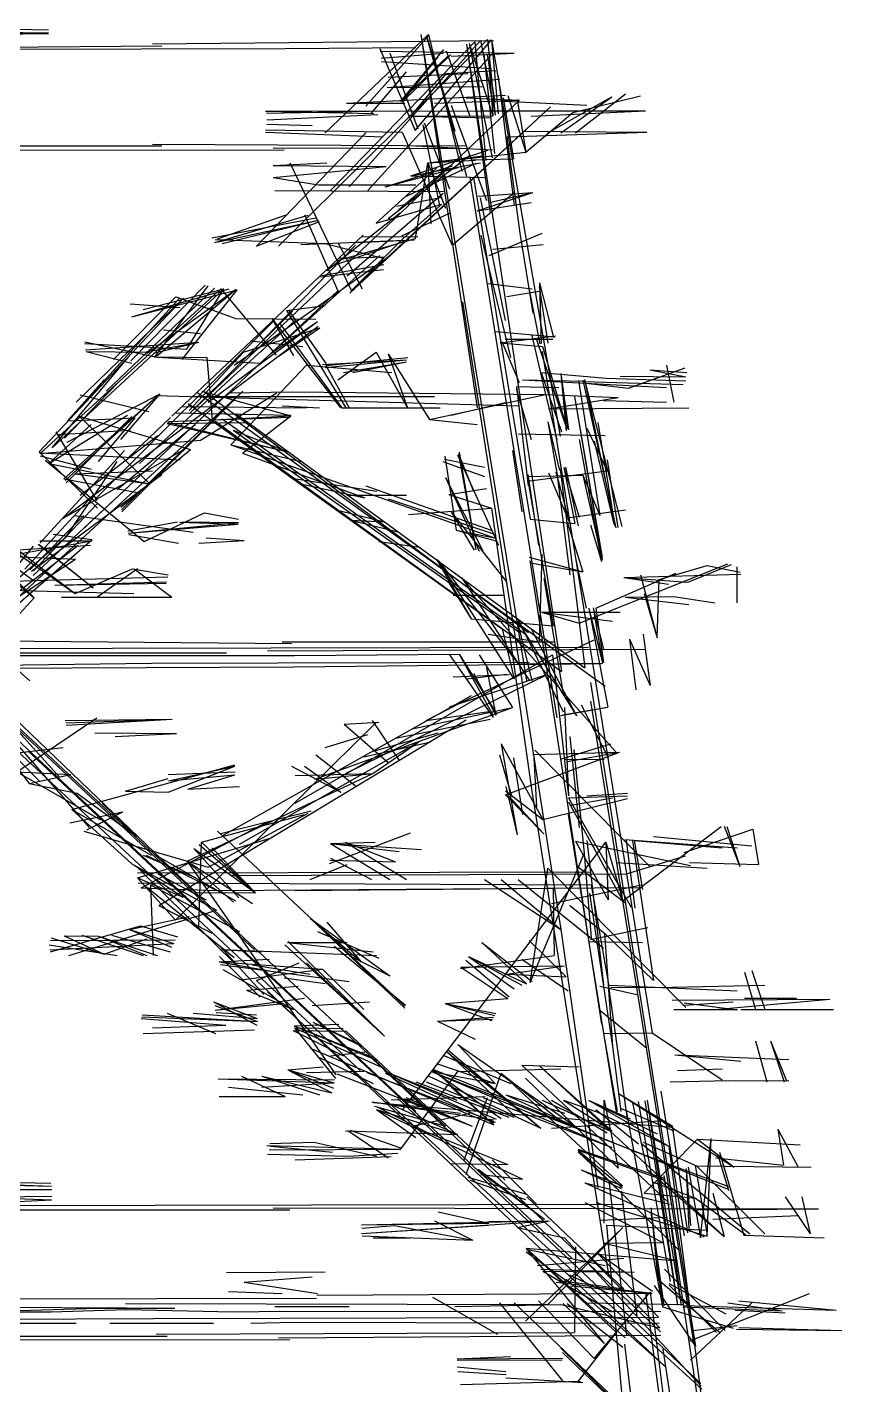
# Model space of a CAD drawing. Header units: millimetres. Extents: x 0 to 1475, y 4 to 1205.
# Drawn here: x 520 to 960, y 464 to 1195 of the extents above; entities that cross this region are included whole.
import ezdxf

# ---------------------------------------------------------------- set-up
doc = ezdxf.new("R2010")
doc.units = ezdxf.units.MM
for name, color, linetype in [('P_104', 7, 'Continuous'), ('P_20160', 7, 'Continuous'), ('P_620', 7, 'Continuous'), ('P_702', 7, 'Continuous'), ('P_707', 7, 'Continuous'), ('P_711', 7, 'Continuous'), ('P_715', 7, 'Continuous'), ('P_731', 7, 'Continuous'), ('P_735', 7, 'Continuous'), ('P_737', 7, 'Continuous'), ('P_740', 7, 'Continuous'), ('P_7446', 7, 'Continuous'), ('P_9876', 7, 'Continuous'), ('UNASSIGNED', 1, 'Continuous')]:
    doc.layers.add(name, color=color, linetype=linetype)

msp = doc.modelspace()

# ---------------------------------------------------------------- linework, layer by layer
at = {"layer": 'P_104'}
for p, q in [((791.33, 907.67), (830, 658)), ((625.5, 759.5), (760, 835)), ((600.5, 714), (708.75, 820.75)), ((813, 813), (818, 764)), ((776, 809), (798.33, 768.33)), ((776, 809), (784.5, 760)), ((778.25, 781.5), (839.75, 804.5)), ((794, 805.5), (856, 743)), ((815, 806), (820.67, 750)), ((775, 803), (781.5, 781)), ((782.5, 801.5), (787.5, 771)), ((793.5, 801.5), (795, 775)), ((810.33, 800.67), (831.5, 800.5)), ((606.8, 745.8), (706.75, 793)), ((778.25, 783.75), (798.33, 768.33)), ((778.5, 786), (784.5, 760)), ((822, 781), (844, 782.5)), ((561, 777), (579.5, 759)), ((778.25, 781.5), (799, 760.5)), ((779.75, 781.25), (799, 760.5)), ((798.33, 768.33), (844, 779.5)), ((812.2, 780), (844, 781)), ((812.2, 780), (846, 721)), ((812.25, 777.75), (841.5, 724.5)), ((813.5, 776), (836, 780)), ((614.4, 756), (670, 771)), ((618, 742.5), (672, 771.67)), ((624.67, 760.67), (673.5, 773)), ((812, 771), (838, 609.67)), ((551, 762), (618, 742.5)), ((582, 731.5), (650, 767)), ((623, 762), (724, 667.75)), ((683.5, 744.5), (727, 761)), ((580, 736.8), (651, 758)), ((613, 710), (614.4, 756)), ((613.14, 754.86), (643.6, 728.8)), ((614.4, 756), (643.6, 728.8)), ((614.4, 756), (636, 736)), ((684, 755.25), (708, 756)), ((684, 755.25), (733, 752)), ((684, 755.25), (716, 736)), ((684, 755.25), (721, 751)), ((692, 756), (725, 736)), ((692, 756), (719, 745.5)), ((816, 756.5), (833.5, 725)), ((822, 757), (831, 679.25)), ((832.33, 756), (833.5, 725)), ((583, 749), (611, 737)), ((584.67, 749), (622.67, 730)), ((589, 749.5), (632.75, 724.5)), ((610.33, 752.67), (643.6, 728.8)), ((610.33, 752.67), (634.5, 726)), ((620, 753), (643.6, 728.8)), ((683.67, 746.33), (719, 745.5)), ((684, 747.5), (706, 736)), ((791.6, 680.4), (820.67, 750)), ((820.67, 750), (824.5, 704.5)), ((577, 744.33), (622.5, 719.5)), ((578.6, 743.4), (604.5, 726.5)), ((580, 742.33), (634, 689)), ((580, 739.5), (824, 740)), ((591, 739), (617, 725)), ((606.8, 745.8), (631.67, 723.67)), ((606.8, 745.8), (686.75, 630.75)), ((606.8, 745.8), (642, 723)), ((631, 738), (843.5, 739)), ((673, 736), (693, 744)), ((791.6, 680.4), (801, 742)), ((817, 743), (842.6, 723.6)), ((580, 736.8), (600.5, 714)), ((580, 736.8), (604.5, 726.5)), ((580.33, 734.17), (824.33, 733)), ((582, 731.5), (622.67, 730)), ((584.8, 732), (632, 694)), ((587, 733), (588.33, 695)), ((587, 733), (635, 708)), ((622.67, 730), (851.67, 731.67)), ((665, 730), (824.25, 731.5)), ((767, 736), (808, 709)), ((776, 736), (808, 709)), ((785, 736), (831, 699)), ((803, 723), (851.5, 733)), ((824.33, 733), (834, 678.5)), ((611.5, 729), (643.6, 728.8)), ((804, 731), (804.5, 695)), ((543, 695), (622.5, 719.5)), ((591.5, 722), (620, 707)), ((813, 722), (831.67, 707)), ((575.67, 709), (608, 716)), ((581.5, 711), (601.5, 705)), ((673.25, 715), (716, 684)), ((673.25, 715), (700.5, 691.5)), ((673.25, 715), (724, 667.75)), ((673.25, 715), (724, 666.67)), ((682, 713), (700.5, 691.5)), ((559, 705.33), (590.5, 695)), ((559, 705.33), (585, 695)), ((562, 695.67), (585, 704)), ((566, 706), (597.5, 697)), ((575.67, 709), (598.25, 699.5)), ((575.67, 709), (599.5, 701.5)), ((660.83, 702), (707, 697)), ((660.83, 702), (693, 702)), ((677, 708), (710, 693.5)), ((765.5, 702), (789.6, 679.8)), ((765.5, 702), (792.67, 681)), ((791, 703), (811, 683.5)), ((624.25, 698.25), (647, 697)), ((624.25, 698.25), (708.67, 695)), ((694, 695), (716, 684)), ((754, 688), (804.5, 695)), ((624, 691.6), (651, 693)), ((624, 691.6), (679.67, 687.67)), ((624, 691.6), (655, 686)), ((754.25, 688.75), (810, 689.5))]:
    msp.add_line(p, q, dxfattribs=at)
at = {"layer": 'P_20160'}
for p, q in [((591.5, 722), (757, 822)), ((635, 755), (731.5, 810)), ((544.67, 773.67), (632.33, 797.67)), ((676, 803), (698, 786)), ((515, 794), (560, 768)), ((521.67, 787.67), (544, 792.5)), ((573.5, 783.5), (596.5, 790.25)), ((596.5, 783), (632.5, 797)), ((596.67, 789), (632.33, 792.33)), ((607, 784.5), (632.33, 792.33)), ((663, 797), (689.5, 783)), ((665, 792), (706.75, 793)), ((670, 797), (689.5, 783)), ((675.5, 790), (706.75, 793)), ((521.67, 787.67), (547.5, 782.5)), ((547.5, 782.5), (579.5, 759)), ((573.5, 783.5), (596.5, 783)), ((607, 784.5), (635, 786)), ((543.5, 766.5), (572, 772.33)), ((544.67, 773.67), (587.33, 749)), ((544.67, 773.67), (577, 744.33)), ((552.67, 762.67), (572, 772.33))]:
    msp.add_line(p, q, dxfattribs=at)
at = {"layer": 'P_620'}
for p, q in [((656, 1077), (768.57, 1188.29)), ((694, 1109), (764.83, 1187.83)), ((732.67, 1191), (763, 990)), ((732.67, 1191), (789.5, 843)), ((735.43, 1190.57), (757.33, 1114.67)), ((736.75, 1191), (754.67, 1117.33)), ((757.25, 1185.75), (808.5, 848)), ((757.25, 1185.75), (770, 1095)), ((758.67, 1186.17), (771.5, 1147.17)), ((758.67, 1186.17), (771, 1124.67)), ((764.83, 1187.83), (772.67, 1147.67)), ((768.57, 1188.29), (772.67, 1147.67)), ((770.67, 1188.17), (807.75, 974.75)), ((770.67, 1188.17), (774.33, 1148.33)), ((704, 1107), (770.5, 1180)), ((766.5, 1180.5), (772.33, 1127)), ((768.33, 1180.33), (772.5, 1154.5)), ((769.5, 1173), (771.5, 1147.17)), ((774.33, 1168.67), (783, 1099)), ((608, 987), (785.75, 1155.75)), ((740, 1154), (785.75, 1155.75)), ((757, 1157), (785.75, 1155.75)), ((764.5, 1157), (767.75, 1123.25)), ((777, 1157), (782.5, 1124)), ((779.5, 1158.25), (789.25, 1127.75)), ((784.6, 1156), (789.25, 1127.75)), ((801, 1138), (835.5, 1157.5)), ((808, 1138), (835.5, 1157.5)), ((814.5, 1149), (851, 1158)), ((816, 1138), (843, 1159)), ((649, 1149.67), (853.67, 1150)), ((694.33, 1051.67), (802.5, 1152)), ((695, 1052.75), (802.5, 1152)), ((749, 1153), (768, 1101.67)), ((765, 1150), (853.67, 1150)), ((774.33, 1155.33), (822, 1153)), ((789.25, 1127.75), (814.5, 1149)), ((792, 1147), (853.67, 1150)), ((727.33, 1147), (771.5, 1147.17)), ((727.33, 1147), (770.5, 1146.25)), ((733.67, 1142.33), (742.67, 1099)), ((734.5, 1143.5), (748, 1108)), ((722.5, 1138.5), (749.5, 1077.5)), ((779, 1136), (854.5, 1138.5)), ((779, 1136), (786, 1084)), ((788, 1139), (854.5, 1138.5)), ((727.33, 1115), (768.67, 1128.67)), ((730, 1131), (771.33, 1129)), ((736.33, 1122), (789.25, 1127.75)), ((708.5, 1089.5), (741, 1119)), ((713.5, 1109), (749.67, 1120.33)), ((713.5, 1109), (752.67, 1119.33)), ((715, 1092), (759, 1126)), ((720.67, 1096.67), (748.5, 1120.5)), ((725, 1104), (762.5, 1121.75)), ((727.33, 1115), (764.75, 1122)), ((729.8, 1081.2), (736.33, 1122)), ((736.33, 1122), (766, 1125.75)), ((736.33, 1122), (762.17, 1123.33)), ((736.33, 1122), (746, 1097.5)), ((736.33, 1122), (738, 1089)), ((760.5, 1123.5), (782.5, 1124)), ((727.33, 1115), (767, 1114)), ((759, 1114.33), (806, 823)), ((761, 1114), (791.5, 930)), ((654, 1107), (745.75, 1106.5)), ((677.5, 1110), (730, 1110)), ((693, 1061), (744.67, 1105.67)), ((749.5, 1077.5), (783, 1106)), ((763, 1096), (793, 1106)), ((763.5, 1104), (793, 1106)), ((769.5, 1100.5), (793, 1106)), ((708.5, 1089.5), (744, 1099.6)), ((719.5, 1098.5), (744.2, 1103.4)), ((723.2, 1081.2), (744, 1099.6)), ((763, 1096), (792, 1100.5)), ((764.67, 1103), (770.6, 1074.4)), ((682, 1064), (721.5, 1095)), ((722.33, 1082.67), (748.5, 1095)), ((700.67, 1082), (731, 1082.33)), ((765, 1083), (781, 1017)), ((769.5, 1072), (798, 1084)), ((786, 1084), (793, 1041)), ((668, 1078), (723.75, 1080.25)), ((681, 1078.5), (712.4, 1070.6)), ((684.33, 1066.33), (726.29, 1080.57)), ((687.67, 1069.33), (729.8, 1081.2)), ((688, 1079), (701, 1054)), ((695, 1052.75), (723.2, 1081.2)), ((698.67, 1079), (729, 1080.5)), ((770.33, 1075.67), (778, 1037)), ((771.5, 1075.5), (798.5, 1078)), ((689, 1070.5), (713, 1071.33)), ((678.5, 1060.5), (712.5, 1064.5)), ((679.33, 1061.33), (712.75, 1067.25)), ((769, 1057), (792.67, 1054)), ((779, 1050), (797.5, 1053)), ((791, 1053.5), (796.8, 1024.4)), ((796.33, 1055.33), (801.14, 1024.86)), ((796.5, 1057.25), (804.17, 1027.83)), ((796.5, 1057.25), (797.5, 1024.67)), ((773, 1031), (804.8, 1028.2)), ((775.33, 1025), (805.25, 1028.75)), ((775.33, 1025), (798.17, 1023)), ((776.25, 1025.75), (785.6, 1003.6)), ((778, 1027), (803.8, 1027)), ((792.5, 1029), (799.8, 997.2)), ((794.75, 1027.25), (811.25, 978.5)), ((681.4, 1012.8), (725.67, 1017)), ((688, 1005), (708.5, 1020)), ((708.5, 1020), (725.5, 990)), ((715, 1019), (737.33, 983.67)), ((715, 1019), (725.5, 990)), ((798.17, 1023), (810.67, 981.33)), ((671, 1013), (717, 1009)), ((679.67, 1013.33), (725, 1015.8)), ((681, 1011.67), (725, 1015.8)), ((691, 1009), (725, 1014.75)), ((696, 1009), (725, 1014.75)), ((844.5, 1000.5), (875, 1011.5)), ((856, 1010.5), (875.5, 1006.75)), ((856, 1010.5), (876, 1009)), ((865, 1013), (869, 993)), ((787.33, 1005), (865, 1001)), ((787.33, 1005), (821, 1004.33)), ((797.5, 1009), (808.5, 977)), ((797.5, 1009), (832.5, 1006)), ((808, 1008.4), (812.17, 978.17)), ((808, 1008.4), (810.88, 977.5)), ((808, 1008.4), (811.71, 978.86)), ((817.67, 1004.67), (829, 932)), ((820, 1004.83), (837.75, 925.25)), ((820.29, 1004.14), (874, 1002.5)), ((820.8, 1005.2), (837.2, 926.2)), ((821, 1004.33), (841, 926)), ((821.5, 1003.25), (844.5, 1000.5)), ((832.5, 1006), (875.5, 1004.5)), ((840, 1007), (875.5, 1006.75)), ((612, 998.33), (832, 840)), ((615.5, 999), (790.67, 869)), ((663.5, 998.5), (799.8, 997.2)), ((737.33, 983.67), (799.8, 997.2)), ((784, 1000.33), (792, 973)), ((784.25, 1001.5), (807, 1001)), ((784.25, 1001.5), (790.5, 948)), ((799.8, 997.2), (839, 995.5)), ((799.8, 997.2), (806, 973)), ((801.5, 989.5), (839, 995.5)), ((815.5, 996), (830.33, 909.33)), ((815.5, 996), (830.4, 908)), ((690, 990), (743, 990)), ((749, 986), (779, 993)), ((801.5, 989.5), (877, 990)), ((831, 994), (865, 993)), ((621.67, 983), (808.5, 848)), ((625.5, 984), (789, 868)), ((633, 987), (821, 850)), ((737.33, 983.67), (763, 981)), ((801, 982.5), (806, 954.75)), ((801, 982.5), (807.43, 956.29)), ((828, 982), (837.2, 926.2)), ((631.5, 978), (786, 869)), ((785, 976), (832, 975)), ((818, 973), (830, 907.25)), ((822, 979), (833, 956)), ((630.33, 970), (772.25, 920)), ((753, 965.25), (761, 945)), ((753, 965.25), (762.25, 913.5)), ((753.33, 966), (762.25, 913.5)), ((782, 967), (787, 934)), ((826, 972), (836.67, 927.33)), ((744.5, 961), (767, 953)), ((745.33, 962.33), (767, 958)), ((745.5, 964), (751.67, 924)), ((752.33, 964.67), (774.5, 916)), ((810.67, 958), (817.33, 926.33)), ((833, 962), (838.8, 925.6)), ((746, 952.5), (764, 912.75)), ((746, 952.5), (766, 913)), ((790, 950.5), (833, 956)), ((790, 953), (820, 953.67)), ((790, 953), (804, 872.5)), ((790.33, 954), (796, 916)), ((801.5, 955), (812.67, 928.17)), ((805.33, 955.5), (812.67, 928.17)), ((806, 954.75), (813, 900)), ((807.8, 957.2), (810, 938)), ((809.6, 957.8), (815.6, 927.6)), ((809.6, 957.8), (818, 931)), ((820, 953.67), (830.4, 908)), ((820, 953.67), (829, 932)), ((703, 948), (770.5, 924)), ((747.67, 943.33), (768, 946.5)), ((747.67, 943.33), (770.75, 936)), ((693, 943), (725, 943)), ((715, 941), (771.25, 922.25)), ((726, 932.5), (770.75, 936)), ((810, 938), (821, 850)), ((687, 935), (713, 928.5)), ((695, 929.5), (721, 923)), ((695, 929.5), (713, 928.5)), ((749, 934), (779, 896)), ((749, 934), (761.33, 913.33)), ((791.5, 930), (815.6, 927.6)), ((811.67, 930.67), (843, 935)), ((751.67, 924), (772.25, 920)), ((751.67, 924), (773.25, 918.25)), ((811.67, 928), (820, 901.67)), ((824, 927), (830, 907.25)), ((710, 918), (732, 915)), ((741, 908.5), (759.67, 876.33)), ((791, 909.5), (820, 901.67)), ((796.5, 864), (798, 911)), ((816, 909), (821.67, 882)), ((743, 906.5), (785, 852)), ((791.5, 906.5), (820, 901.67)), ((818, 874), (898, 906)), ((827, 882), (870, 901)), ((842, 898.5), (905, 900.33)), ((851, 900), (860, 866)), ((861, 897.5), (887, 905)), ((876.5, 896), (900, 905.67)), ((887, 905), (904.75, 901.5)), ((903, 885), (903, 904.33)), ((747, 897), (759.67, 876.33)), ((842, 898.5), (876.5, 896)), ((842, 898.5), (866, 895)), ((860, 866), (861, 897.5)), ((750, 889), (777, 889)), ((842.67, 888), (869, 888.33)), ((842.67, 888), (877, 884)), ((869, 888.33), (891, 885)), ((797.67, 880), (840, 880))]:
    msp.add_line(p, q, dxfattribs=at)
at = {"layer": 'P_702'}
for p, q in [((662, 1122), (695, 1053.67)), ((644, 1077), (678, 1090.33)), ((670, 1094), (688, 1053)), ((598.5, 985.5), (701.5, 1083)), ((648, 1027), (697.5, 1077.5)), ((632, 1013), (713.25, 1070)), ((646, 1014), (710.5, 1072)), ((523.75, 899.75), (688, 1053)), ((577, 1039), (629.33, 1054)), ((577, 1039), (633.75, 1053.5)), ((583, 1043), (626.5, 1054)), ((585.2, 1019.4), (633.2, 1053.8)), ((589.2, 1017), (618, 1055.67)), ((590.17, 1017.83), (633.2, 1053.8)), ((604, 1016), (633.75, 1053.5)), ((606.5, 1021.5), (626.5, 1054)), ((624.83, 1054), (654.75, 1018.25)), ((600.67, 1049.67), (633, 1038)), ((755, 1047), (808, 709)), ((608, 987), (663.5, 1042)), ((660.33, 1042.33), (681, 1045)), ((660.33, 1042.33), (692.25, 990)), ((661.5, 1042.25), (681.67, 1013.67)), ((540, 930.5), (677.33, 1034)), ((557.25, 941), (653.75, 1037.25)), ((594, 1032), (614, 1030)), ((618, 993), (677, 1036.4)), ((630, 1005.5), (665, 1037)), ((633, 1038), (676, 1037.67)), ((637, 1020), (678.25, 1033)), ((651.5, 1019), (677, 1036.4)), ((652.33, 1038), (664, 1018)), ((652.33, 1038), (689.33, 990)), ((656.33, 1018), (677.33, 1034)), ((656.33, 1018), (678.25, 1033)), ((656.5, 1035.5), (690, 990)), ((583.67, 1020), (613, 1025.33)), ((588.67, 1019.33), (613, 1025.33)), ((641, 1026), (669, 1023)), ((590.6, 1017.2), (646, 1014)), ((591.5, 1017.5), (617.5, 1017)), ((607.75, 988.5), (637, 1020)), ((620.5, 981.5), (617.5, 1017)), ((798, 1020.33), (857.33, 653.33)), ((630.33, 970), (671, 1013)), ((681.4, 1012.8), (694, 990)), ((581, 960), (630, 1005.5)), ((571.33, 935), (636.67, 999)), ((571.5, 934), (636.67, 999)), ((589.67, 996.67), (785, 991)), ((609.67, 996), (740, 996)), ((614, 972.5), (655, 998)), ((614.67, 999), (662.6, 985.6)), ((629, 998), (663.5, 998.5)), ((600.25, 987.25), (662.5, 986)), ((604, 990.67), (671, 990)), ((607.25, 992.25), (776.5, 871)), ((658, 991), (678, 990)), ((596, 981.5), (639, 982)), ((596, 981.5), (661, 966.33)), ((596.2, 982.2), (661, 966.33)), ((596.67, 982.67), (662.25, 985)), ((624.33, 983.67), (662.6, 985.6)), ((636.5, 965.5), (662.6, 985.6)), ((631.5, 978), (661, 966.33)), ((630.33, 970), (668, 961)), ((636.5, 965.5), (702.5, 941.5)), ((663, 952), (709, 945)), ((668, 949), (702.5, 941.5)), ((770.75, 936), (792.5, 783.5)), ((583.5, 918), (616, 933.5)), ((616, 933.5), (634.33, 930)), ((575, 922.5), (634.4, 928.2)), ((575, 922.5), (634.25, 927.25)), ((602.67, 928.33), (634.25, 927.25)), ((604, 928.5), (634.4, 928.2)), ((613, 917), (637.5, 918.5)), ((617, 920), (637.5, 918.5)), ((742, 907.67), (782, 845)), ((754.5, 898.5), (791, 843.33)), ((754.5, 898.5), (838.4, 803.8)), ((799, 898), (809, 838)), ((853, 890), (860, 866)), ((797.67, 880), (836, 875)), ((797.67, 880), (818, 874)), ((823.2, 882), (833.33, 828.67)), ((823.2, 882), (830.6, 852.4)), ((825.5, 882.33), (830.6, 852.4)), ((825.5, 882.33), (831, 860)), ((827, 882), (831, 852.75)), ((759.67, 876.33), (804, 872.5)), ((776.5, 871), (783, 844)), ((784.67, 875), (816.5, 824)), ((785, 876), (809.25, 826.25)), ((785.33, 872.33), (792.5, 843)), ((792, 871), (816.5, 824)), ((658, 864), (805, 864)), ((754, 831), (826, 865)), ((769, 868), (796.5, 864)), ((845, 865.33), (848.5, 838)), ((845, 865.33), (856.25, 840.5)), ((852.5, 868), (856.25, 840.5)), ((566.5, 860.5), (823, 861)), ((650, 859), (853.5, 860)), ((664.5, 856.5), (753.33, 857.33)), ((665, 777), (803.5, 857)), ((748, 857), (771.6, 823.2)), ((753.33, 857.33), (773.5, 825)), ((753.33, 857.33), (771.57, 824.29)), ((764, 857), (782, 828.5)), ((803.5, 857), (812.25, 781)), ((853.5, 860), (856.25, 840.5)), ((587.5, 852.5), (791, 853)), ((664.5, 850.5), (830, 852.25)), ((768, 850), (773, 824.4)), ((785, 852), (830.6, 852.4)), ((692, 793), (801, 846.5)), ((748, 829), (801, 846.5)), ((750, 845), (780.33, 846.33)), ((757, 844), (779, 846.5)), ((761, 847), (773, 824.4)), ((675.5, 790), (782, 828.5)), ((728, 817), (782, 828.5)), ((735.5, 821.5), (754, 831)), ((735.5, 821.5), (769.5, 826.5)), ((808, 824.25), (833.33, 828.67)), ((809, 824.67), (833.33, 828.67)), ((810, 828.5), (812.25, 781)), ((819, 830), (833.67, 801.33)), ((691.33, 819.67), (710, 820.67)), ((691.33, 819.67), (715, 799)), ((706.5, 821.5), (721, 800)), ((719, 812), (770, 822.33)), ((681, 807), (704, 814)), ((707, 805), (742, 815)), ((702, 802), (738, 810)), ((706.75, 793), (731.5, 810)), ((793, 803.33), (839.75, 804.5)), ((808.5, 801), (835, 809)), ((811.5, 799.5), (839.75, 804.5))]:
    msp.add_line(p, q, dxfattribs=at)
at = {"layer": 'P_707'}
for p, q in [((874.5, 750.5), (911.5, 763)), ((896, 764.67), (904.5, 743)), ((897.5, 764.5), (904.5, 743)), ((911.5, 763), (914.5, 744)), ((877.33, 745), (914.5, 744)), ((907, 686), (913, 666)), ((911, 687), (918, 666)), ((834.5, 679), (903, 676)), ((868, 678), (918, 679)), ((868, 671), (953, 671.5)), ((869, 666), (903.33, 666)), ((874.5, 669.5), (902, 666)), ((874.67, 668.33), (901, 670)), ((891, 666), (953, 671.5)), ((905, 666), (934.5, 666)), ((907, 672), (935, 672)), ((934.5, 666), (955, 666)), ((857.33, 653.33), (895, 628)), ((913, 649), (919, 627)), ((921, 649), (929.75, 627.5)), ((921, 649), (928.33, 627)), ((869.5, 641.5), (905, 638)), ((869.5, 641.5), (931, 639)), ((739.43, 633.57), (897.67, 569.33)), ((776, 631.67), (841.25, 571)), ((787, 636), (865.67, 562.33)), ((789, 629), (839, 580.5)), ((796.5, 635.5), (896, 543.67)), ((796.5, 635.5), (835.67, 600.33)), ((871, 633), (895, 634)), ((862, 622), (874.5, 544)), ((867, 627), (898.67, 627.67)), ((897.5, 627.5), (931, 627.67)), ((898.67, 627.67), (929.75, 627.5)), ((720.33, 618), (883.5, 464.5)), ((766, 618.5), (835.5, 591.5)), ((778.5, 620), (816.5, 602.5)), ((798, 617), (834.5, 600.5)), ((803, 617), (833, 599.5)), ((809.5, 617), (835.67, 600.33)), ((809.5, 617), (829.5, 610)), ((823, 617), (866.33, 592.33)), ((823, 617), (845.5, 607)), ((823, 617), (860, 599)), ((831.5, 617), (839, 580.5)), ((831.5, 550.75), (831.5, 617)), ((839.5, 620.5), (901.5, 581)), ((839.5, 620.5), (868, 603.33)), ((842.75, 614.25), (862.8, 505.8)), ((846.67, 615.67), (854.5, 580)), ((849.67, 616.33), (867, 519.5)), ((853.25, 616.75), (871, 506.75)), ((854.67, 617), (871, 506.75)), ((854.67, 617), (872.86, 506.43)), ((827, 612), (850, 593.5)), ((828, 610.67), (866.33, 592.33)), ((840.25, 612.75), (869, 600.5)), ((803, 602), (861, 606)), ((868, 603.33), (876.33, 545.67)), ((925, 601.5), (928, 582)), ((925, 601.5), (936, 581)), ((851.33, 594), (910, 545)), ((852.5, 594.5), (881.25, 581.75)), ((853, 567), (881.67, 596)), ((866.33, 592.33), (886.5, 435)), ((881.67, 596), (937, 593)), ((881.67, 596), (901.5, 581)), ((883.33, 543), (889, 596.5)), ((887, 543.75), (889, 596.5)), ((817.4, 590.2), (872, 536)), ((817.4, 590.2), (864, 574)), ((817.4, 590.2), (841.2, 570)), ((817.5, 590.75), (863.67, 575)), ((817.5, 589.25), (840, 567.67)), ((853.5, 587.5), (898.5, 570.5)), ((891.5, 586), (928, 582)), ((892.67, 587.67), (898.5, 568.5)), ((893.5, 589), (906.67, 544.33)), ((819, 579.5), (841.25, 571)), ((819, 579.5), (840.67, 569.5)), ((854.5, 580), (896, 543.67)), ((875.67, 580.33), (878, 549.5)), ((875.67, 580.33), (877, 547.67)), ((876.75, 581), (883.33, 543)), ((880.4, 581.8), (887, 544.6)), ((881.25, 581.75), (943, 581)), ((881.25, 581.75), (918, 545)), ((821, 572.5), (885.33, 543.5)), ((821, 572.5), (867, 561)), ((834, 574), (843.5, 490.5)), ((858, 573), (880.67, 564.33)), ((863.5, 576.5), (884.67, 436.67)), ((789.67, 565), (842, 515.5)), ((840.5, 568), (849, 501)), ((853, 567), (880.67, 564.33)), ((865.5, 563.5), (872.86, 506.43)), ((880.67, 564.33), (907.75, 544.5)), ((890, 567), (896, 543.67)), ((929, 565), (942.5, 545)), ((938, 565), (942.5, 545)), ((653, 559), (947, 558.5)), ((821, 562), (863, 540.5)), ((827, 562), (887, 543.75)), ((856.5, 559), (862.8, 505.8)), ((856.5, 556.5), (863.5, 506.25)), ((856.67, 557.67), (860.33, 520.67)), ((880, 558), (947, 558.5)), ((784.5, 548.5), (810, 543)), ((789, 498), (841.5, 548.5)), ((801, 507), (841.5, 548.5)), ((829.5, 552.5), (865, 554)), ((832.67, 549.67), (842.67, 437.67)), ((832.67, 549.67), (887, 547)), ((890, 553), (936, 555)), ((810, 543), (883.67, 463)), ((906.67, 544.33), (950, 543)), ((789.33, 535.33), (812.67, 518.67)), ((789.4, 537.4), (842.67, 489)), ((789.4, 537.4), (838, 492)), ((789.4, 537.4), (871, 530.5)), ((789.5, 536.83), (832, 528)), ((789.5, 536.83), (831.5, 486)), ((816, 538), (815.5, 492)), ((822, 534), (861.5, 494.5)), ((827.5, 535), (857.5, 514.17)), ((827.5, 535), (860.75, 500.25)), ((831.5, 540), (863, 540.5)), ((831.5, 540), (871, 530.5)), ((795.5, 528), (842, 532)), ((797.25, 526), (847.5, 524.5)), ((798.33, 525), (847.5, 524.5)), ((798.33, 525), (836, 503)), ((807.33, 520), (842, 515.5)), ((811, 520.75), (864.5, 473.5)), ((812.5, 523), (834, 513)), ((860.33, 520.67), (893.67, 492)), ((864, 526), (896.67, 493)), ((805.5, 519), (857.2, 513.2)), ((813.5, 517), (853.75, 513.25)), ((826, 478), (856.12, 513.75)), ((853.75, 513.25), (865.2, 425.6)), ((856.12, 513.75), (867.17, 426.83)), ((858.33, 517.33), (880.67, 484.33)), ((866.33, 518.33), (897, 502)), ((866.5, 517.5), (892, 492)), ((877.5, 487.5), (942, 513)), ((796, 509), (826, 478)), ((808.33, 507), (861.5, 494.5)), ((809.25, 507.5), (831.5, 486)), ((811.5, 507.5), (841.5, 484)), ((822, 508), (874, 507)), ((862.8, 505.8), (901, 494.25)), ((873.75, 505.75), (927.33, 503.67)), ((874.2, 506.4), (956.5, 504)), ((878, 477), (911, 508)), ((898, 508), (926, 504)), ((904, 509), (956.5, 504)), ((902, 504), (929, 502.5)), ((817.5, 465.5), (838, 492)), ((879, 493), (903, 495.67)), ((902.67, 493.67), (959.5, 493)), ((904, 494.67), (959.5, 493))]:
    msp.add_line(p, q, dxfattribs=at)
at = {"layer": 'P_711'}
for p, q in [((824, 842), (880.67, 484.33)), ((824, 832), (879.75, 485.5)), ((521, 805), (814, 532)), ((792.5, 783.5), (834, 522)), ((841.5, 724.5), (894.5, 764.5)), ((723, 612), (832.33, 756)), ((816, 756.5), (878, 743.5)), ((832.33, 756), (841.5, 724.5)), ((842.5, 757.5), (903, 753)), ((843.33, 757), (848, 720.5)), ((846.75, 756.75), (858, 681.5)), ((847.67, 757), (852, 730.5)), ((847.67, 757), (895, 753)), ((858, 759), (911, 754)), ((843.5, 739), (875.33, 748.67)), ((801, 742), (875.5, 667)), ((838, 745), (887, 742)), ((823.5, 728.5), (836, 646)), ((824, 703.67), (855, 710)), ((661.2, 702.6), (713, 651.6)), ((808, 709), (828, 570)), ((823, 702.5), (852, 702)), ((831.67, 707), (836, 646)), ((831.67, 707), (858, 681.5)), ((624.67, 699.67), (648, 674)), ((659.33, 700.67), (713, 651.6)), ((686, 700), (724.33, 668.33)), ((624.17, 694.5), (646, 672.5)), ((624.6, 690.2), (694, 681)), ((626, 687.5), (664, 666)), ((637, 682), (679.67, 687.67)), ((642, 690), (673, 685)), ((644, 681.5), (667, 691)), ((671, 691), (713, 651.6)), ((679.67, 687.67), (702, 666)), ((754.25, 688.75), (779.5, 671.75)), ((756.83, 692.5), (780.2, 672.8)), ((758.25, 694.5), (783, 677)), ((758.25, 694.5), (789.6, 679.8)), ((758.25, 694.5), (787, 679)), ((779, 685), (810, 689.5)), ((787, 693), (812, 676)), ((659, 683), (681, 680)), ((779, 685), (811, 683.5)), ((833.33, 681), (843.67, 608.33)), ((638.67, 676.33), (666.5, 678.5)), ((638.67, 676.33), (664, 666)), ((829, 678.5), (849, 674)), ((835, 677.67), (868, 678)), ((621, 670), (644.2, 657.4)), ((621, 670), (644.5, 661)), ((621.6, 668), (644.67, 659.5)), ((621.75, 665.5), (670, 672)), ((621.75, 665.5), (657, 669)), ((674, 668), (705, 670)), ((745.8, 669.2), (779.5, 671.75)), ((745.8, 669.2), (770.67, 660)), ((745.8, 669.2), (772.5, 662.75)), ((745.8, 669.2), (773, 663.67)), ((829, 665.5), (854.5, 645)), ((582, 661), (627.5, 657.5)), ((582.33, 662), (644.67, 659.5)), ((582.5, 663), (644.67, 659.5)), ((596, 664), (622, 653)), ((610, 664), (644.5, 661)), ((622.33, 664.33), (644, 663)), ((674.5, 659), (700, 647)), ((674.5, 659), (701.67, 645.67)), ((741.67, 659.67), (771.8, 661.8)), ((741.67, 659.67), (771.25, 660.75)), ((741.67, 659.67), (762, 650)), ((583, 653), (643, 655)), ((588, 656), (627.5, 657.5)), ((663.8, 654.6), (691, 641)), ((663.8, 654.6), (692.33, 654.33)), ((664.33, 657.17), (688.5, 658)), ((664.33, 657.17), (709.67, 638.33)), ((664.33, 657.17), (707, 640)), ((664.5, 656), (686.57, 628.71)), ((664.5, 656), (711.75, 634.75)), ((664.5, 656), (690.75, 655.75)), ((831, 653), (857.33, 653.33)), ((831, 653), (838.5, 611)), ((752.5, 647), (772.67, 626)), ((836, 646), (840.33, 611)), ((678, 640), (707, 626)), ((684, 641), (704.33, 643.33)), ((741, 636.75), (772.67, 626)), ((744.5, 641.25), (781, 626)), ((661, 633.5), (680, 635)), ((661, 633.5), (685.5, 623.5)), ((661, 633.5), (684.67, 621)), ((661, 633.5), (686, 626.33)), ((671, 632), (702, 632.67)), ((738.43, 632.43), (772.67, 626)), ((752.5, 632.5), (808, 634)), ((787, 636), (818, 635)), ((623.5, 628.5), (686, 626.33)), ((623.5, 628.5), (686.17, 628))]:
    msp.add_line(p, q, dxfattribs=at)
at = {"layer": 'P_715'}
for p, q in [((644, 681.5), (864.5, 473.5)), ((650, 675.5), (884, 461.5)), ((692.33, 654.33), (778, 574)), ((673, 645), (772, 603.8)), ((746.25, 643.5), (797.33, 602)), ((746.25, 643.5), (784, 608)), ((747, 644.33), (797.33, 602)), ((752.5, 647), (816.5, 602.5)), ((706.5, 639.5), (861.75, 492.25)), ((647, 630), (684.67, 621)), ((647, 630), (678, 620)), ((687.33, 631.33), (760.33, 603)), ((703.5, 632), (772.62, 605.25)), ((713, 632.75), (773.2, 606.8)), ((713, 632.75), (752, 617)), ((713.33, 631.67), (771.86, 604.86)), ((722.25, 591.25), (752.5, 632.5)), ((737, 630), (797.33, 602)), ((738.43, 632.43), (853.5, 587.5)), ((738.43, 632.43), (835.5, 591.5)), ((739.17, 633), (776, 607.25)), ((739.43, 633.57), (772, 603.8)), ((757, 577), (776, 631.67)), ((776, 631.67), (809, 605)), ((647, 624), (686, 626.33)), ((730, 627), (780, 608)), ((735.5, 627), (782.67, 608)), ((749, 624), (772, 603.8)), ((706.25, 616.25), (772, 606.5)), ((706.25, 616.25), (754, 610)), ((707, 615.8), (868.25, 602.5)), ((713, 616.33), (752.33, 598.67)), ((716.67, 617.33), (767.33, 619)), ((723.33, 618), (760.33, 603)), ((724.5, 618.5), (760.33, 603)), ((756, 585), (768.5, 618.5)), ((778.5, 620), (810, 610)), ((707.75, 613.88), (746, 603)), ((708.8, 612), (730, 597)), ((708.8, 612), (787.5, 574.5)), ((708.8, 612), (752.33, 598.67)), ((709.14, 613.57), (735.5, 600)), ((728, 603), (759, 610)), ((692, 600.5), (752.33, 598.67)), ((693.33, 600.67), (715, 586)), ((694.5, 601), (722.25, 591.25)), ((735.5, 600), (779.5, 582.5)), ((649.67, 592.67), (721.8, 590.6)), ((651.33, 593.67), (675, 594.5)), ((651.67, 592.33), (685, 589)), ((675, 594.5), (709, 587)), ((650, 588), (693.5, 587)), ((651, 590.25), (721.8, 590.6)), ((665, 585), (716.67, 586.67)), ((693.5, 587), (720.25, 588.5)), ((771, 585), (795, 561)), ((749, 583), (779.5, 582.5)), ((763.5, 580), (799.25, 553)), ((764.33, 578.67), (799.25, 553)), ((758, 575.67), (789.5, 566.5)), ((759, 574), (789, 563.5)), ((765, 577), (787.5, 574.5)), ((589.5, 560.5), (842, 561)), ((742, 557), (769.25, 550.75)), ((700.67, 550), (800.67, 552.17)), ((700.67, 550), (769.25, 550.75)), ((700.75, 545.25), (802, 552)), ((700.75, 545.25), (769, 549.67)), ((700.8, 548.2), (718.5, 549.5)), ((718.5, 549.5), (760.67, 541.67)), ((740, 552), (760.67, 541.67)), ((769.33, 551.67), (800.67, 552.17)), ((784.5, 548.5), (802, 552)), ((701, 544), (760.67, 541.67)), ((707, 543), (727, 543)), ((628, 524.33), (681, 524.67)), ((637.5, 519), (674, 522)), ((637.5, 519), (677, 513)), ((676.67, 512), (857.2, 513.2)), ((573.5, 507.5), (801, 507)), ((654, 506), (694, 506)), ((739, 511), (774, 491)), ((751, 506), (808.33, 507)), ((775, 508), (809, 466)), ((588.5, 499.5), (860.75, 500.25)), ((659.5, 503.5), (862, 503.33)), ((664.5, 497.5), (861.2, 497)), ((590, 491), (815.5, 492)), ((656, 489), (862, 490.5)), ((752.17, 477), (808.75, 477.25)), ((752.2, 477.8), (781, 479)), ((752.2, 477.8), (809, 478.2)), ((752.25, 473.5), (778.5, 471)), ((752.5, 471), (778.67, 469.33)), ((754, 464), (818.67, 465.67)), ((778.5, 467.5), (820, 465))]:
    msp.add_line(p, q, dxfattribs=at)
at = {"layer": 'P_731'}
for p, q in [((783, 508), (867.6, 427.2)), ((808, 483.5), (866.8, 426.2)), ((842.33, 485.67), (846.67, 449.33)), ((863, 483), (869, 444)), ((809, 481.25), (866.8, 426.2))]:
    msp.add_line(p, q, dxfattribs=at)
at = {"layer": 'P_735'}
for p, q in [((533, 697), (581.5, 711)), ((533, 703), (600.25, 703.5)), ((533.5, 704.5), (562, 695.67)), ((540.5, 705.5), (562, 695.67)), ((540.5, 705.5), (559, 705.33)), ((550, 706), (583, 695)), ((532.33, 700.67), (569, 695)), ((532.67, 698), (599.5, 701.5))]:
    msp.add_line(p, q, dxfattribs=at)
at = {"layer": 'P_737'}
for p, q in [((213, 1099), (643, 698)), ((486, 925), (524.33, 887.67)), ((486, 925), (524, 897)), ((490, 916), (524.33, 887.67)), ((445.5, 912.75), (546.5, 908.5))]:
    msp.add_line(p, q, dxfattribs=at)
at = {"layer": 'P_740'}
for p, q in [((156.25, 1153.25), (746, 603)), ((158.5, 1137), (700, 633)), ((201, 1104), (730, 611)), ((527.57, 965.29), (624.83, 1054)), ((534, 968.5), (626.5, 1054)), ((563, 999), (621.5, 1054.5)), ((576.33, 1015.33), (616.5, 1056)), ((527, 966.2), (604.67, 1049)), ((542.33, 983), (602.8, 1049.2)), ((547, 993), (604.67, 1049)), ((567, 1016), (600.67, 1049.67)), ((576, 1046), (603, 1044)), ((551.33, 1024.67), (606.5, 1021.5)), ((551.5, 1025.5), (590.6, 1017.2)), ((552, 1021.25), (613, 1025.33)), ((534, 968.5), (575, 1017)), ((552.33, 1020.33), (583.67, 1020)), ((552.33, 1020.33), (577, 1014)), ((540.67, 973.67), (569, 1003)), ((542.33, 983), (562, 1005)), ((410.5, 791.5), (636.67, 999)), ((540.33, 951.67), (591.2, 997)), ((541, 950.75), (591.2, 997)), ((542, 971.5), (592.25, 997.5)), ((549, 997), (586, 988)), ((571, 973), (592.25, 997.5)), ((532.25, 960), (574.5, 986)), ((532.25, 960), (555, 981)), ((541.5, 949.5), (577, 985.25)), ((542.33, 983), (578.67, 984.67)), ((548.5, 985.5), (608.5, 967.5)), ((548.5, 985.5), (586.67, 949)), ((559, 961), (578.67, 984.67)), ((569, 946), (611, 981)), ((575, 963), (597.8, 984.8)), ((536, 977), (558, 940)), ((537.33, 975.67), (576, 978)), ((549, 943), (591, 975)), ((527, 966.2), (558.5, 936)), ((527.17, 965.67), (603, 962)), ((527.5, 917.25), (573, 967)), ((527.57, 965.29), (614, 972.5)), ((540, 930.5), (604, 967)), ((550, 924), (598, 969)), ((571, 936.5), (608.5, 967.5)), ((527.6, 964.2), (555, 957)), ((530.14, 961.71), (583.5, 918)), ((532.25, 960), (586.67, 949)), ((541.5, 920.5), (569, 961)), ((522.8, 902), (593, 954)), ((540.33, 951.67), (582, 944)), ((546.5, 954.5), (588, 956)), ((546.5, 954.5), (586.67, 949)), ((519.25, 903), (556, 943)), ((524, 902.25), (558.5, 938.5)), ((522, 902.75), (551, 932)), ((546, 932), (610, 923)), ((496, 925), (546.33, 890)), ((534.5, 922), (555.6, 919)), ((574.67, 923.67), (601.5, 928.5)), ((575.33, 921.67), (602, 917)), ((481, 854.33), (555.6, 919)), ((484.25, 867.5), (524, 915.5)), ((485.2, 867.4), (548, 916)), ((492, 912), (554.67, 916)), ((501.5, 886), (541.5, 920.5)), ((507, 919.8), (546.33, 890)), ((509, 910), (555.33, 918.33)), ((526.4, 916.6), (556, 893)), ((527, 916.33), (556, 893)), ((527.33, 918.33), (555.33, 918.33)), ((484.25, 867.5), (546.5, 908.5)), ((546.33, 890), (577.33, 903.33)), ((558, 888), (580, 903.5)), ((577.33, 903.33), (596.5, 900)), ((578.25, 903.25), (598.5, 888)), ((505.5, 896.5), (596.33, 899)), ((535.5, 894.5), (595.67, 896.33)), ((535.5, 894.5), (595.5, 895.5)), ((473.75, 885), (522, 843)), ((498, 859), (524.33, 887.67)), ((499, 892), (578, 890)), ((539, 888), (598.5, 888)), ((454.5, 865), (663, 863)), ((459, 869), (521.67, 787.67)), ((342, 860), (566.5, 860.5)), ((424, 858), (628, 858)), ((469.5, 861), (554, 764)), ((478.33, 856.67), (664.5, 856.5)), ((478.33, 856.67), (611.5, 729)), ((479.5, 856), (538, 791)), ((437, 849.5), (664.5, 850.5)), ((479.2, 851), (587.5, 852.5)), ((491, 825.5), (527, 789)), ((515, 794), (558, 823)), ((541, 821.5), (598.67, 822.33)), ((541.33, 820.33), (598.67, 822.33)), ((541.5, 819), (598.67, 822.33)), ((557, 815), (601, 814.5)), ((568, 813), (601, 814.5)), ((506, 803), (540, 807)), ((515, 794), (544, 792.5)), ((596.5, 792.5), (632.6, 794)), ((596.67, 789), (632.5, 797))]:
    msp.add_line(p, q, dxfattribs=at)
at = {"layer": 'P_7446'}
for p, q in [((412, 1192), (532, 1192)), ((425, 1193), (532, 1192)), ((439.67, 1192.67), (532, 1192)), ((456, 1195), (532, 1193.5)), ((371.33, 1183), (593, 1185)), ((403, 1190.5), (532, 1191.5)), ((440.5, 1191.5), (532, 1191.5)), ((431, 1183), (659.5, 1183.5)), ((369, 1131), (593, 1131)), ((431, 1128.5), (659, 1129)), ((620, 1081.5), (676, 1092.25)), ((621.67, 1079), (672, 1093.67)), ((623, 1081), (660, 1094)), ((623.6, 1079.4), (677.5, 1091)), ((625.5, 1078.5), (677.5, 1091)), ((621.8, 1080.6), (681, 1078.5))]:
    msp.add_line(p, q, dxfattribs=at)
at = {"layer": 'P_9876'}
for p, q in [((636, 630), (659.5, 619)), ((629, 624), (669, 620)), ((624, 619), (659.5, 619)), ((429, 573), (533.6, 570.8)), ((500, 572), (533.6, 570.8)), ((508, 573), (533.33, 572.33)), ((405, 570), (533.8, 569)), ((405.8, 568.2), (533.8, 569)), ((405.8, 568.2), (533.67, 563.33)), ((498, 565), (533.8, 565.4)), ((504.5, 562), (533.67, 563.33)), ((368, 560), (589.5, 560.5)), ((434, 558), (662, 558)), ((629, 514), (658, 513)), ((350.5, 506.5), (574, 505.25)), ((442, 510), (676.5, 510.5)), ((450, 502), (558.5, 505)), ((558.5, 505), (600, 505)), ((364.5, 498.5), (588.5, 499.5)), ((502, 503), (533.5, 503)), ((533.5, 503), (574, 504.33)), ((574, 504.33), (631.5, 503)), ((631.5, 503), (659.5, 503.5)), ((641, 497), (664.5, 497.5)), ((439.5, 490), (596, 490)), ((490.5, 497), (547, 497)), ((565, 497), (621, 497)), ((435.33, 488.33), (662, 488))]:
    msp.add_line(p, q, dxfattribs=at)
at = {"layer": 'UNASSIGNED'}
for p, q in [((588, 1186), (771.75, 1187.75)), ((681, 1138), (736.75, 1191)), ((684, 1107), (761.67, 1187.17)), ((703, 1152.5), (736.8, 1190.4)), ((729.67, 1139.33), (770.67, 1188.17)), ((736, 1189.33), (751, 1139)), ((761.67, 1187.17), (764.5, 1157)), ((659.5, 1183.5), (730, 1184)), ((710.5, 1183.5), (729.67, 1139.33)), ((710.67, 1182), (783, 1181)), ((711.33, 1178.33), (744.6, 1181)), ((716, 1181), (731, 1140.25)), ((721.75, 1155), (745, 1183)), ((721.75, 1155), (747.5, 1179.75)), ((722.6, 1154.6), (748.75, 1180.25)), ((722.6, 1154.6), (742, 1179)), ((746.25, 1182.25), (759, 1147)), ((749, 1179.33), (783, 1181)), ((705.67, 1148.33), (725, 1171)), ((711.5, 1176.5), (770.67, 1172.67)), ((715, 1168), (758, 1170)), ((727.33, 1147), (746.5, 1170)), ((746.5, 1170), (773, 1171.67)), ((714.5, 1162.5), (775, 1167)), ((714.5, 1162.5), (766, 1163)), ((692.5, 1154), (778.33, 1158.33)), ((649, 1149.67), (707.25, 1148.5)), ((649.5, 1148.75), (704.75, 1149.75)), ((692.5, 1154), (724, 1154)), ((649.67, 1145), (709.5, 1148)), ((649.67, 1142.67), (674, 1142)), ((644, 1077), (703, 1138)), ((649, 1139.67), (722.5, 1138.5)), ((649, 1138.5), (712, 1136)), ((588, 1132), (757, 1131)), ((653, 1130), (757.33, 1129.67)), ((653, 1120.5), (682, 1122)), ((653, 1120.5), (714, 1120)), ((653, 1114), (714, 1120)), ((653, 1114), (677.5, 1110))]:
    msp.add_line(p, q, dxfattribs=at)

doc.saveas('drawing.dxf')
